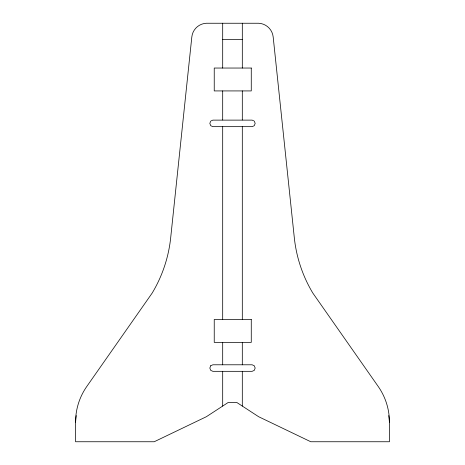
<?xml version="1.0" encoding="UTF-8"?>
<svg xmlns="http://www.w3.org/2000/svg" width="465" height="465" viewBox="0 0 465 465"><rect width="100%" height="100%" fill="white"/><g stroke="black" fill="none" stroke-linecap="round" stroke-linejoin="round"><path stroke-width="0.7" d="M388.769 415.594L389.438 422.133L389.438 441.75L310.789 441.75L258.656 416.727L236.859 402.516L228.141 402.516L206.344 416.727L154.211 441.75L75.562 441.75L75.562 422.133L76.231 415.594M210.726 121.074L209.831 123.388L210.726 125.701L212.883 126.66L252.117 126.66L254.274 125.701L255.169 123.388L254.274 121.074M211.267 120.836L212.883 120.121L252.117 120.121L253.733 120.836M222.694 39.601L242.312 39.601M242.312 23.25L242.312 68.041M242.312 90.925L242.306 119.953M242.306 126.48L242.306 319.496M242.306 342.38L242.306 364.816M242.306 371.332L242.306 406.067M222.694 23.25L222.694 68.041M222.694 90.925L222.689 119.953M222.689 126.48L222.689 319.496M222.689 342.38L222.689 364.816M222.689 371.332L222.689 406.067M389.438 422.133A62.234 62.234 0 0 0 378.19 386.444L312.852 293.113A134.92 134.92 0 0 1 294.31 237.725L273.176 36.956A15.328 15.328 0 0 0 258.656 23.25L206.344 23.25A15.328 15.328 0 0 0 191.824 36.956L170.69 237.725A134.92 134.92 0 0 1 152.148 293.113L86.81 386.444A62.234 62.234 0 0 0 75.562 422.133M210.726 365.746L209.831 368.059L210.726 370.373L212.883 371.326L252.117 371.326L254.274 370.373L255.169 368.059L254.274 365.746L252.117 364.787L212.883 364.787L210.726 365.746M251.269 68.041L214.237 68.041L214.237 90.925L251.269 90.925L251.269 68.041M251.269 319.496L214.237 319.496L214.237 342.38L251.269 342.38L251.269 319.496"/></g></svg>
